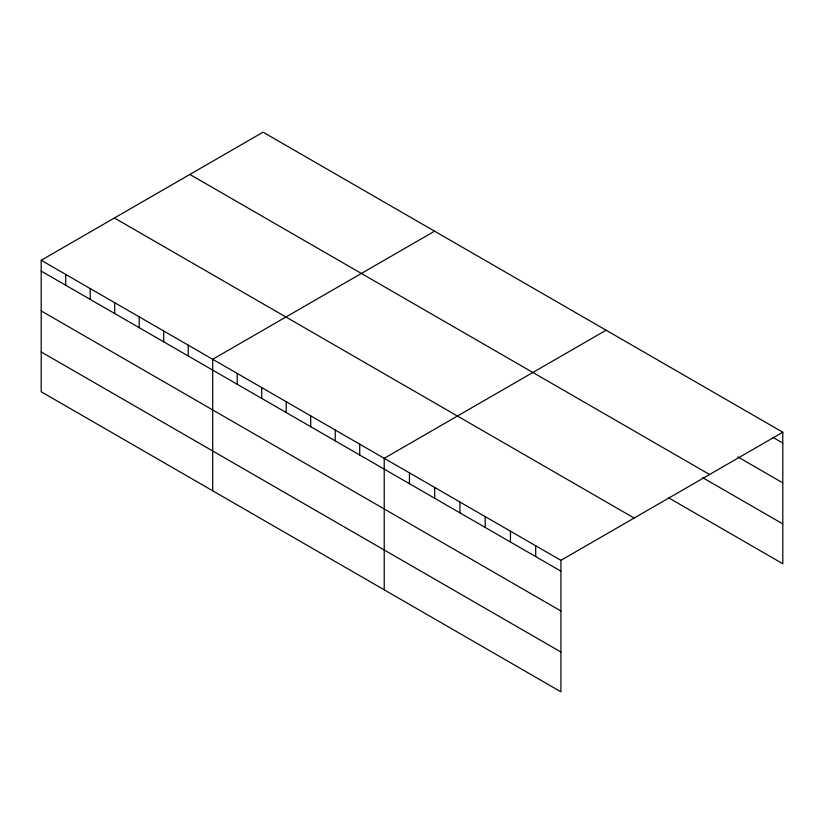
<?xml version="1.0" encoding="UTF-8"?>
<svg xmlns="http://www.w3.org/2000/svg" width="824" height="824" viewBox="0 0 824 824"><rect width="100%" height="100%" fill="white"/><g stroke="black" fill="none" stroke-linecap="round" stroke-linejoin="round"><path stroke-width="1.24" d="M560.917 610.975L560.917 560.33L41.2 260.271L41.2 391.771L560.917 691.83L560.917 610.975L41.2 310.916M41.2 260.271L263.083 132.17L782.8 432.229L782.8 563.729L668.655 497.83M434.588 231.183L212.705 359.285L212.705 490.795M606.093 330.208L384.221 458.309L384.221 589.809M560.917 560.33L782.8 432.229M772.922 437.348L782.8 443.054M737.799 456.898L782.8 482.874M189.86 174.441L709.577 474.5M702.676 477.652L782.8 523.909M114.423 218L634.14 518.049M41.2 271.096L560.917 571.156M41.2 351.951L560.917 652.011M535.682 545.756L535.682 556.581M510.437 531.181L510.437 542.007M485.192 516.607L485.192 527.432M459.947 502.032L459.947 512.858M434.701 487.458L434.701 498.283M409.456 472.883L409.456 483.709M359.717 444.157L359.717 454.992M335.214 430.015L335.214 440.84M310.71 415.873L310.71 426.698M286.216 401.721L286.216 412.546M261.713 387.579L261.713 398.404M237.209 373.437L237.209 384.262M188.212 345.143L188.212 355.968M163.708 331.001L163.708 341.826M139.204 316.849L139.204 327.674M114.701 302.707L114.701 313.532M90.207 288.554L90.207 299.39M65.704 274.413L65.704 285.238"/></g></svg>
